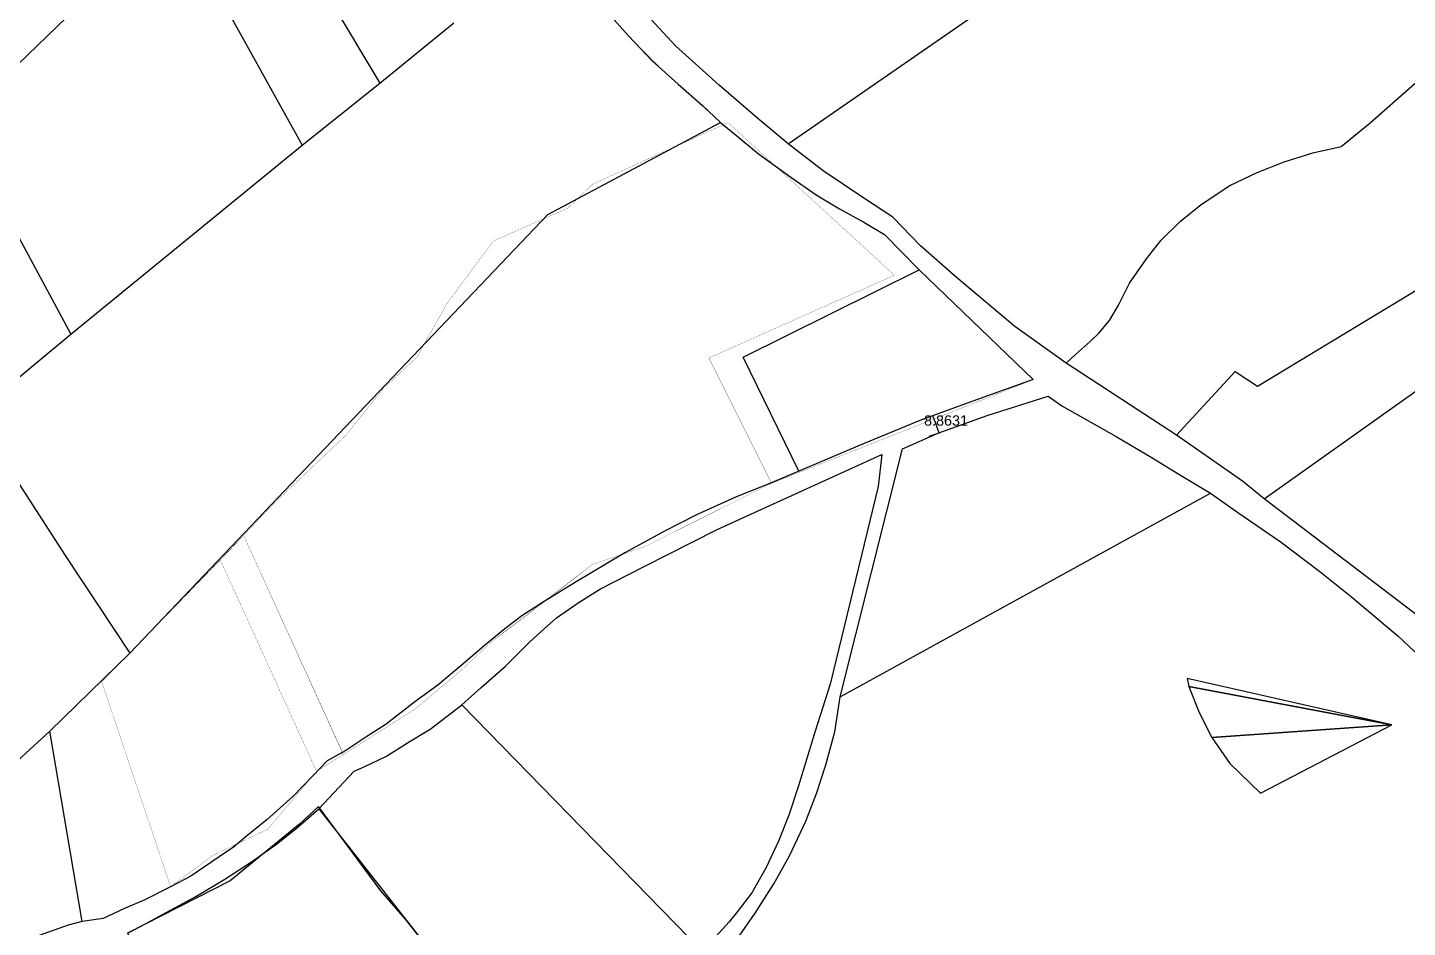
# Model space of a CAD drawing. Header units: millimetres. Extents: x 150192 to 154662, y -198734 to -196104.
# Drawn here: x 152494 to 153166, y -197167 to -196729 of the extents above; entities that cross this region are included whole.
import ezdxf

# ---------------------------------------------------------------- set-up
doc = ezdxf.new("R2010")
doc.units = ezdxf.units.MM
doc.header["$PDMODE"] = 35
doc.header["$PDSIZE"] = 0.5
doc.layers.add('2', color=7, linetype='Continuous')
doc.layers.add('CVL_CUADCON_LIN', color=8, linetype='Continuous')
doc.styles.add('HECTOR LOPEZ', font='arial.ttf')
doc.dimstyles.get("Standard").update_dxf_attribs({"dimtxt": 5, "dimasz": 0.18, "dimexe": 0.18, "dimexo": 0.0625, "dimgap": 0.09, "dimtad": 0, "dimtih": 1, "dimtoh": 1, "dimdec": 4, "dimzin": 0, "dimdsep": 46, "dimtxsty": 'HECTOR LOPEZ', "dimcen": 0.09, "dimadec": 0, "dimazin": 0, "dimtfac": 1, "dimtdec": 4, "dimtofl": 0, "dimtmove": 2, "dimatfit": 3, "dimfxl": 0.18, "dimtolj": 1, "dimtzin": 0, "dimarcsym": 0})

# ---------------------------------------------------------------- blocks, each defined once
blk = doc.blocks.new('*D355')
at = {"layer": 'CVL_CUADCON_LIN', "color": 0, "lineweight": -2, "ltscale": 0.5, "transparency": 16777216}
for p, q in [((152930.06, -196919.67), (152934.87, -196917.93)), ((152934.77, -196918.16), (152937.66, -196926.15)), ((152933.08, -196928), (152937.89, -196926.26))]:
    blk.add_line(p, q, dxfattribs=at)
at = {"layer": 'CVL_CUADCON_LIN', "color": 0, "lineweight": 30, "ltscale": 0.5, "transparency": 16777216}
for points in [[(152934.79, -196918.15), (152934.74, -196918.17), (152934.71, -196917.99)], [(152937.69, -196926.14), (152937.63, -196926.16), (152937.72, -196926.32)]]:
    blk.add_solid(points, dxfattribs=at)
at = {"layer": 'Defpoints', "color": 0, "lineweight": 30, "ltscale": 0.5, "transparency": 16777216}
for p in [(152930, -196919.69), (152933.02, -196928.02), (152937.72, -196926.32)]:
    blk.add_point(p, dxfattribs=at)
at = {"layer": 'CVL_CUADCON_LIN', "color": 0, "ltscale": 0.5, "transparency": 16777216, "insert": (152941.23, -196920.34), "char_height": 5, "attachment_point": 5, "style": 'HECTOR LOPEZ'}
blk.add_mtext('\\A1;8.8631', dxfattribs=at)

msp = doc.modelspace()

# ---------------------------------------------------------------- linework, layer by layer
at = {"color": 1, "ltscale": 0.5, "flags": 128}
msp.add_lwpolyline([(152542.35413, -197169.89263), (152551.25941, -197186.44968), (152555.92461, -197195.18157), (152571.684, -197227.10337), (152576.3933, -197236.20749), (152662.50424, -197400.39661), (152677.72964, -197378.58498), (152684.81031, -197370.12889), (152737.1146, -197294.99274), (152749.23971, -197278.71172), (152758.00913, -197264.49108), (152677.79358, -197163.11066), (152665.85513, -197149.24115), (152635.45616, -197108.3145), (152626.33061, -197116.71), (152592.42517, -197144.43834), (152542.35413, -197169.89263)], dxfattribs=at)
at = {"layer": '2', "color": 1, "linetype": 'Continuous'}
for p, q in [((152864.29313, -196785.58763), (153156.53013, -196583.52463)), ((152597.55113, -196642.97663), (152665.38813, -196756.12763)), ((152459.37413, -196775.59563), (152564.91213, -196673.46363)), ((152564.91213, -196673.46363), (152627.54113, -196786.23063)), ((152665.38813, -196756.12763), (152701.45613, -196726.65963)), ((152627.54113, -196786.23063), (152665.38813, -196756.12763)), ((152459.37413, -196775.59563), (152514.76313, -196878.19063)), ((152514.76313, -196878.19063), (152627.54113, -196786.23063)), ((152466.88313, -196918.07563), (152514.76313, -196878.19063)), ((153096.23713, -196958.43063), (153210.03213, -196877.52763)), ((153053.55713, -196927.39763), (152999.70013, -196892.41863)), ((152889.72313, -197054.91963), (153070.07213, -196955.62163)), ((152504.49413, -197071.62763), (152543.48313, -197033.64563)), ((152705.30113, -197058.76563), (152822.03813, -197178.29663)), ((152437.43713, -197132.72763), (152504.49413, -197071.62763)), ((152520.38013, -197164.28963), (152504.49413, -197071.62763)), ((152635.57613, -197109.31463), (152757.77813, -197264.81663))]:
    msp.add_line(p, q, dxfattribs=at)
for points in [[(152748.95513, -196687.91863), (152755.43413, -196697.58163), (152764.96113, -196709.15163), (152775.25013, -196720.59563), (152786.55613, -196733.05763), (152797.98813, -196745.13763), (152810.69113, -196756.58263), (152822.63113, -196767.01063), (152831.39613, -196775.27663)], [(152864.29313, -196785.58763), (152849.55913, -196773.25163), (152830.63213, -196756.97363), (152809.41913, -196737.89863), (152793.54013, -196720.60563), (152776.64613, -196702.16763)], [(152999.70013, -196892.41863), (153004.27213, -196888.09963), (153011.63813, -196881.74863), (153015.82913, -196877.55663), (153020.90913, -196871.58563), (153025.22713, -196864.21563), (153030.56013, -196853.41563), (153038.94213, -196841.59963), (153046.05413, -196832.45163), (153055.45213, -196823.17863), (153065.61213, -196815.17663), (153079.45613, -196805.90563), (153092.79113, -196799.55763), (153106.00013, -196794.35363), (153119.97113, -196790.03963), (153133.68813, -196786.86863), (153147.91313, -196775.31063), (153169.75713, -196756.00263), (153186.77513, -196740.37863), (153196.42713, -196731.23163)], [(152543.48313, -197033.64563), (152747.19113, -196819.97163), (152831.39613, -196775.27663)], [(152831.39613, -196775.27663), (152839.27113, -196781.76263), (152849.81413, -196790.41063), (152864.54913, -196801.09363), (152878.01313, -196810.50563), (152889.31813, -196817.24763), (152901.25813, -196823.73563), (152911.29313, -196829.71463), (152928.18713, -196847.00863)], [(152999.70013, -196892.41863), (152974.80413, -196874.48463), (152946.09613, -196850.57563), (152928.82113, -196835.18863), (152915.22913, -196821.32763), (152900.62213, -196811.66163), (152881.44113, -196798.81463), (152864.29313, -196785.58763)], [(152869.51713, -196944.97063), (152842.45813, -196889.54263), (152928.18713, -196847.00863)], [(152928.18713, -196847.00863), (152983.69713, -196900.41763), (152961.97913, -196908.15963), (152929.33813, -196919.96263), (152901.26913, -196931.51463), (152869.51713, -196944.97063)], [(153053.55713, -196927.39763), (153082.13213, -196896.40063), (153093.05613, -196903.52363), (153185.38913, -196847.77463), (153210.03213, -196877.52763)], [(152889.72313, -197054.91963), (152920.06713, -196934.06563), (152937.72113, -196926.32163), (152961.21813, -196917.81863), (152990.93813, -196908.42763), (152997.67013, -196913.13363), (153024.09013, -196928.01763), (153041.23813, -196938.19463), (153054.70213, -196946.46263), (153070.07213, -196955.62163)], [(152466.88313, -196918.07563), (152489.62113, -196951.25963), (152511.97913, -196986.09563), (152543.48313, -197033.64563)], [(153096.23713, -196958.43063), (153085.69413, -196949.78263), (153053.55713, -196927.39763)], [(152705.30113, -197058.76563), (152714.69913, -197050.25563), (152726.63713, -197039.83963), (152738.44813, -197028.02563), (152745.43313, -197021.80063), (152751.40213, -197016.33863), (152762.07013, -197009.09963), (152772.86613, -197002.24163), (152794.20313, -196991.32263), (152829.76513, -196973.41963), (152909.90613, -196936.85663), (152908.13013, -196952.36163), (152897.33813, -196997.22163), (152884.76913, -197048.68963), (152877.40513, -197071.56263), (152869.27913, -197098.24963), (152864.58113, -197112.48163), (152859.62813, -197125.06163), (152853.53313, -197137.89563), (152846.67613, -197150.34763), (152839.69113, -197159.36763), (152835.50013, -197164.44963), (152827.49913, -197173.34263), (152822.03813, -197178.29663)], [(153376.67913, -196933.78963), (153374.01213, -196936.32963), (153367.28113, -196943.57163), (153359.66113, -196950.93863), (153352.54913, -196956.90863), (153344.54813, -196963.38663), (153334.76913, -196968.84663), (153326.38613, -196973.16363), (153319.78213, -196976.46563), (153310.63713, -196980.65463), (153301.11213, -196983.70063), (153292.34813, -196987.12763), (153279.01213, -196991.44163), (153268.47113, -196995.63063), (153253.86513, -197001.08863), (153243.06913, -197006.80263), (153231.89213, -197013.02463), (153218.93813, -197021.15163), (153206.11113, -197031.56763), (153200.39613, -197037.66563), (153096.23713, -196958.43063)], [(152869.51713, -196944.97063), (152856.43513, -196950.42863), (152838.27313, -196957.79163), (152819.60313, -196966.29763), (152803.98113, -196974.16963), (152784.80313, -196984.70863), (152760.16413, -196999.31263), (152745.43213, -197008.45563), (152734.50913, -197015.44063), (152726.25413, -197021.79163), (152717.23713, -197029.15863), (152704.79113, -197039.70063), (152693.61413, -197049.10063), (152683.07313, -197056.84763), (152668.46813, -197068.15263), (152658.94213, -197074.12063), (152648.78213, -197080.97863), (152639.63813, -197086.05863), (152632.90713, -197093.17263), (152623.00113, -197103.33463), (152610.42713, -197114.64063), (152600.26713, -197122.89663), (152594.04413, -197127.97763), (152587.05913, -197132.80363), (152573.34213, -197142.07463), (152563.43613, -197147.28063), (152550.86213, -197153.75563), (152540.95613, -197157.81763), (152530.54113, -197162.76963), (152520.38013, -197164.28963)], [(153070.07213, -196955.62163), (153083.91713, -196965.41463), (153104.11413, -196979.15163), (153123.42113, -196993.77763), (153138.79113, -197006.11363), (153161.52813, -197025.31663), (153185.79013, -197048.07963), (153218.30913, -197083.68363)], [(152674.59813, -197396.57463), (152693.90113, -197371.41863), (152714.34813, -197346.13663), (152723.49213, -197334.95663), (152729.20613, -197327.58863), (152733.90513, -197320.85463), (152738.85813, -197310.94363), (152747.49313, -197296.20463), (152757.27113, -197280.32263), (152768.57413, -197262.66163), (152781.78113, -197244.23963), (152800.57713, -197217.43163), (152816.83213, -197195.70663), (152821.27713, -197192.02263), (152830.16713, -197183.25763), (152839.56513, -197172.45863), (152848.20113, -197160.13463), (152857.34413, -197145.90463), (152864.96413, -197132.30963), (152872.96413, -197115.40963), (152878.04313, -197101.93963), (152882.74113, -197087.96163), (152887.05813, -197071.94963), (152889.72313, -197054.91963)], [(152635.57613, -197109.31463), (152652.84713, -197091.02163), (152658.05513, -197088.73663), (152668.59613, -197083.65863), (152678.88413, -197077.18163), (152689.80613, -197070.57763), (152700.34713, -197062.70363), (152705.30113, -197058.76563)], [(152542.35413, -197169.89263), (152548.70413, -197166.59163), (152563.43713, -197158.71963), (152575.75713, -197151.98963), (152589.85413, -197143.60763), (152602.80913, -197135.22663), (152615.63613, -197126.08163), (152625.54213, -197118.20663), (152635.57613, -197109.31463)], [(152520.38013, -197164.28963), (152513.52213, -197166.06563), (152499.42413, -197171.01463), (152485.96113, -197174.31263), (152470.84613, -197178.37263), (152453.82713, -197181.79463), (152441.38013, -197183.31363), (152441.76013, -197175.94263), (152441.37813, -197164.37663), (152440.48813, -197154.84363), (152438.96313, -197143.27663), (152437.43713, -197132.72763)]]:
    msp.add_lwpolyline(points, dxfattribs=at)
at = {"layer": 'CVL_CUADCON_LIN', "color": 1, "ltscale": 0.5, "flags": 128}
for points, const_width in [([(152831.39613, -196775.27663), (152804.33963, -196750.86013), (152786.55613, -196733.05763), (152760.19763, -196703.36663), (152748.14014, -196688.58335)], 0.2), ([(152647.53768, -197082.9139), (152682.44896, -197060.84825), (152704.35517, -197042.46136), (152720.43839, -197027.45036), (152768.89489, -196990.40373), (152793.99141, -196981.89405), (152856.19833, -196950.90133), (152983.69713, -196900.41763)], 0.1), ([(152768.89489, -196990.40373), (152793.99141, -196981.89405), (152856.19833, -196950.90133)], 0.1), ([(152598.99374, -196976.29442), (152647.53768, -197082.9139)], 0.1), ([(152587.66618, -196988.29178), (152634.51991, -197091.14176)], 0.1)]:
    msp.add_lwpolyline(points, dxfattribs=dict(at, const_width=const_width))
at = {"layer": 'CVL_CUADCON_LIN', "color": 1, "ltscale": 0.5, "const_width": 0.1, "flags": 128}
for points in [[(152563.43613, -197147.28063), (152583.84961, -197132.16606), (152610.85315, -197119.19126), (152634.51991, -197091.14176), (152682.44896, -197060.84825), (152704.35517, -197042.46136), (152720.43839, -197027.45036), (152737.72455, -197014.66605), (152768.89489, -196990.40373), (152793.99141, -196981.89405), (152856.19833, -196950.90133), (152825.6523, -196889.86853), (152916.08168, -196849.5755), (152835.02227, -196775.25485), (152768.92782, -196805.29289), (152757.06057, -196816.85475), (152720.74335, -196832.89062), (152698.27629, -196863.0401), (152683.32753, -196889.51074), (152666.73814, -196905.15145), (152648.67473, -196927.58254), (152613.41063, -196961.02506), (152587.66618, -196988.29178), (152529.86392, -197047.58134)], [(152634.51991, -197091.14176), (152682.44896, -197060.84825), (152704.35517, -197042.46136), (152720.43839, -197027.45036), (152737.72455, -197014.66605), (152768.89489, -196990.40373), (152793.99141, -196981.89405), (152856.19833, -196950.90133), (152825.6523, -196889.86853), (152916.08168, -196849.5755), (152835.02227, -196775.25485), (152768.92782, -196805.29289), (152757.06057, -196816.85475), (152720.74335, -196832.89062), (152698.27629, -196863.0401), (152683.32753, -196889.51074), (152666.73814, -196905.15145), (152648.67473, -196927.58254), (152613.41063, -196961.02506), (152587.66618, -196988.29178)], [(152529.86392, -197047.58134), (152563.43613, -197147.28063), (152583.84961, -197132.16606), (152610.85315, -197119.19126), (152634.51991, -197091.14176), (152647.62221, -197082.86047), (152598.99374, -196976.29442)], [(152587.66618, -196988.29178), (152598.99374, -196976.29442), (152647.62221, -197082.86047), (152634.51991, -197091.14176)], [(152563.43613, -197147.28063), (152583.84961, -197132.16606), (152610.85315, -197119.19126), (152634.51991, -197091.14176), (152587.66618, -196988.29178), (152529.86392, -197047.58134)]]:
    msp.add_lwpolyline(points, close=True, dxfattribs=at)

# ---------------------------------------------------------------- dimensions: what is measured, and where the dimension line sits
at = {"layer": 'CVL_CUADCON_LIN', "color": 6, "ltscale": 0.5}
dim = msp.add_aligned_dim(p1=(152930.00116, -196919.68975), p2=(152933.01709, -196928.0239), distance=5.00257, dimstyle='Standard', dxfattribs=at)
dim.commit()
dim.dimension.update_dxf_attribs({"geometry": '*D355', "text_midpoint": (152941.22899, -196920.33944)})

# ---------------------------------------------------------------- meshes
at = {"layer": '2', "color": 1, "linetype": 'Continuous'}
mesh = msp.add_polyface(dxfattribs=at)
corners = [(153158.48513, -197068.52863), (153059.53913, -197049.79463), (153070.71913, -197074.71163), (153079.48413, -197087.29863), (153064.49413, -197062.50763), (153058.77713, -197045.85463), (153094.47313, -197101.66863)]
mesh.append_faces([[corners[k] for k in face] for face in [(1, 0, 5), (0, 2, 3, 6)]], dxfattribs={"vtx0": -1, "color": 1})
mesh.append_faces([[corners[k] for k in face] for face in [(0, 1, 4, 2)]], dxfattribs={"vtx0": -1, "vtx3": -1, "color": 1})

doc.saveas('drawing.dxf')
